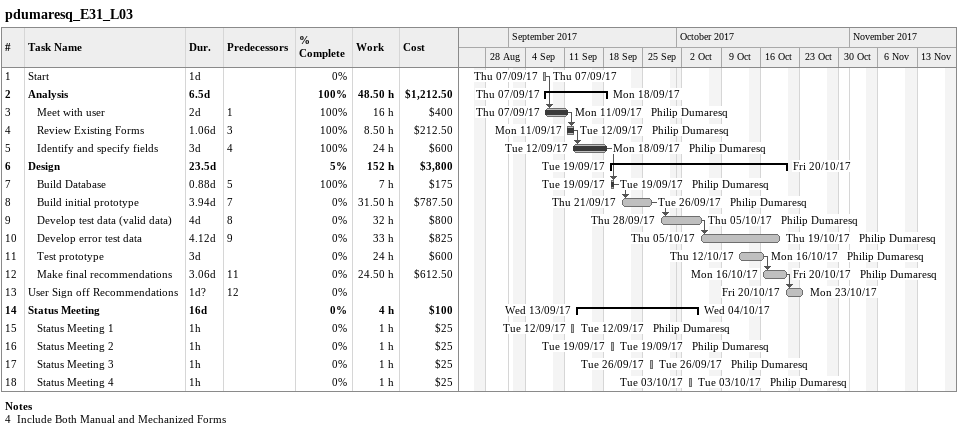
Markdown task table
pdumaresq_E31_L03

| ID | Level | Task | Duration | Start | Finish | Predecessors | Resources | % complete | Work (h) | Cost ($) |
|---|---|---|---|---|---|---|---|---|---|---|
| 1 | 1 | Start | 1d | 2017-09-07 | 2017-09-07 |  |  | 0 |  |  |
| 2 | 1 | **Analysis** | 6.5d | 2017-09-07 | 2017-09-18 |  |  | 100 | 48.50 | 1212.50 |
| 3 | 2 | Meet with user | 2d | 2017-09-07 | 2017-09-11 | 1 | Philip Dumaresq | 100 | 16 | 400 |
| 4 | 2 | Review Existing Forms | 1.06d | 2017-09-11 | 2017-09-12 | 3 | Philip Dumaresq | 100 | 8.50 | 212.50 |
| 5 | 2 | Identify and specify fields | 3d | 2017-09-12 | 2017-09-18 | 4 | Philip Dumaresq | 100 | 24 | 600 |
| 6 | 1 | **Design** | 23.5d | 2017-09-19 | 2017-10-20 |  |  | 5 | 152 | 3800 |
| 7 | 2 | Build Database | 0.88d | 2017-09-19 | 2017-09-19 | 5 | Philip Dumaresq | 100 | 7 | 175 |
| 8 | 2 | Build initial prototype | 3.94d | 2017-09-21 | 2017-09-26 | 7 | Philip Dumaresq | 0 | 31.50 | 787.50 |
| 9 | 2 | Develop test data (valid data) | 4d | 2017-09-28 | 2017-10-05 | 8 | Philip Dumaresq | 0 | 32 | 800 |
| 10 | 2 | Develop error test data | 4.12d | 2017-10-05 | 2017-10-19 | 9 | Philip Dumaresq | 0 | 33 | 825 |
| 11 | 2 | Test prototype | 3d | 2017-10-12 | 2017-10-16 |  | Philip Dumaresq | 0 | 24 | 600 |
| 12 | 2 | Make final recommendations | 3.06d | 2017-10-16 | 2017-10-20 | 11 | Philip Dumaresq | 0 | 24.50 | 612.50 |
| 13 | 1 | User Sign off Recommendations | 1d? | 2017-10-20 | 2017-10-23 | 12 |  | 0 |  |  |
| 14 | 1 | **Status Meeting** | 16d | 2017-09-13 | 2017-10-04 |  |  | 0 | 4 | 100 |
| 15 | 2 | Status Meeting 1 | 1h | 2017-09-12 | 2017-09-12 |  | Philip Dumaresq | 0 | 1 | 25 |
| 16 | 2 | Status Meeting 2 | 1h | 2017-09-19 | 2017-09-19 |  | Philip Dumaresq | 0 | 1 | 25 |
| 17 | 2 | Status Meeting 3 | 1h | 2017-09-26 | 2017-09-26 |  | Philip Dumaresq | 0 | 1 | 25 |
| 18 | 2 | Status Meeting 4 | 1h | 2017-10-03 | 2017-10-03 |  | Philip Dumaresq | 0 | 1 | 25 |

Notes
- 4: Include Both Manual and Mechanized Forms
